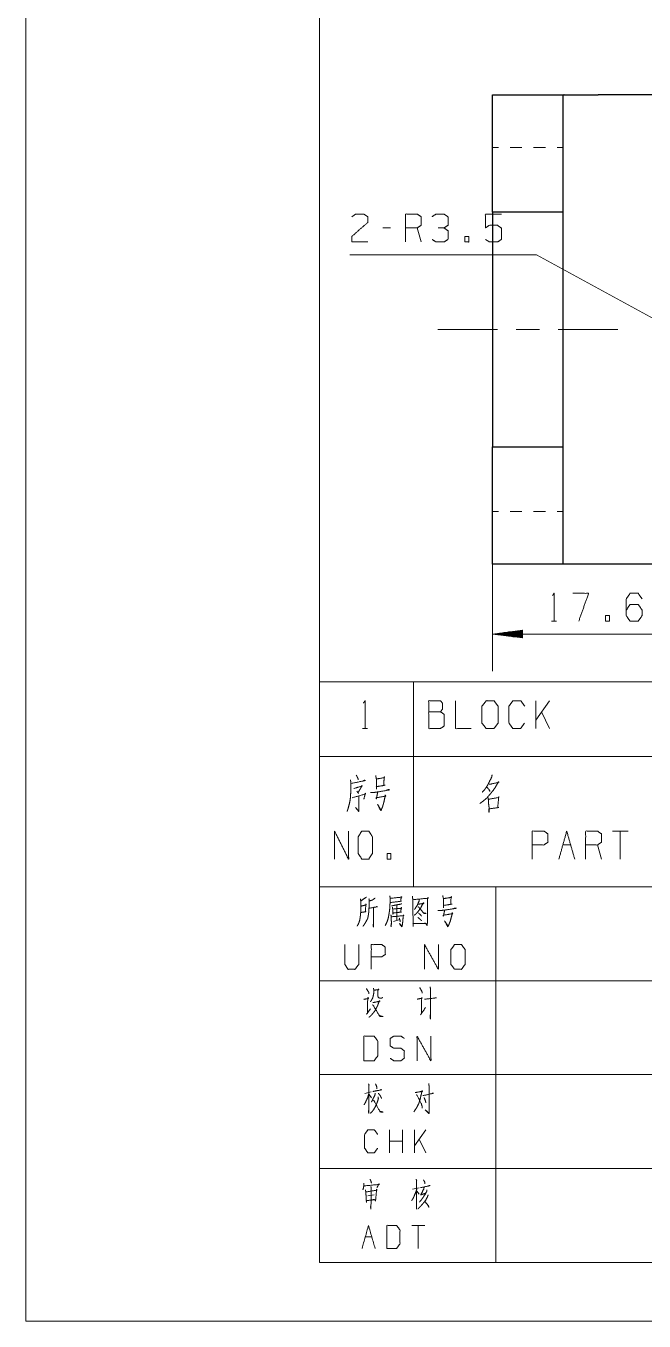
# Model space of a CAD drawing. Header units: millimetres. Extents: x 0 to 210, y 0 to 297.
# Drawn here: x 0 to 52.6, y 0 to 110.3 of the extents above; entities that cross this region are included whole.
import ezdxf

# ---------------------------------------------------------------- set-up
doc = ezdxf.new("R2010")
doc.units = ezdxf.units.MM
doc.layers.add('1', color=7, linetype='Continuous', true_color=0xffffff)

msp = doc.modelspace()

# ---------------------------------------------------------------- linework, layer by layer
at = {"layer": '1', "color": 132, "linetype": 'Continuous', "lineweight": 18}
for p, q in [((0, 297), (0, 0)), ((25, 292), (25, 5)), ((25, 37), (25, 5)), ((25, 37), (205, 37)), ((40, 37), (40, 5)), ((25, 29), (205, 29)), ((25, 21), (75, 21)), ((25, 13), (75, 13)), ((25, 5), (205, 5)), ((25, 5), (205, 5)), ((0, 0), (210, 0))]:
    msp.add_line(p, q, dxfattribs=at)
at = {"layer": '1', "color": 30, "linetype": 'Continuous', "lineweight": 25}
for p, q in [((39.73, 104.47), (45.73, 104.47)), ((39.73, 94.47), (39.73, 104.47)), ((45.73, 104.47), (45.73, 94.47)), ((108.73, 104.47), (48.73, 104.47)), ((45.73, 94.47), (39.73, 94.47)), ((39.73, 94.47), (39.73, 74.47)), ((45.73, 94.47), (45.73, 74.47)), ((39.73, 64.47), (39.73, 74.47)), ((39.73, 74.47), (45.73, 74.47)), ((45.73, 74.47), (45.73, 64.47)), ((45.73, 64.47), (39.73, 64.47)), ((108.73, 64.47), (48.73, 64.47))]:
    msp.add_line(p, q, dxfattribs=at)
at = {"layer": '1', "color": 43, "linetype": 'Continuous', "lineweight": 18}
for p, q in [((40.23, 99.97), (39.73, 99.97)), ((42.23, 99.97), (41.23, 99.97)), ((44.23, 99.97), (43.23, 99.97)), ((45.73, 99.97), (45.23, 99.97)), ((39.73, 68.97), (40.23, 68.97)), ((41.23, 68.97), (42.23, 68.97)), ((43.23, 68.97), (44.23, 68.97)), ((45.23, 68.97), (45.73, 68.97))]:
    msp.add_line(p, q, dxfattribs=at)
at = {"layer": '1', "color": 95, "linetype": 'Continuous', "lineweight": 18}
for p, q in [((31.05, 93.13), (30.38, 93.13)), ((33.66, 91.93), (33.32, 93.13)), ((44.75, 59.62), (45.18, 59.62)), ((25, 54.46), (33, 54.46)), ((25, 54.46), (25, 48.11)), ((33, 54.46), (33, 48.11)), ((33, 54.46), (73, 54.46)), ((44.57, 52.85), (43.41, 51.2)), ((43.41, 50.48), (43.41, 52.85)), ((44.57, 50.48), (43.9, 51.9)), ((28.67, 50.48), (29.09, 50.48)), ((25, 48.11), (33, 48.11)), ((25, 48.11), (25, 37)), ((33, 48.11), (33, 37)), ((33, 48.11), (73, 48.11)), ((51.28, 41.74), (49.94, 41.74)), ((50.61, 41.74), (50.61, 39.36)), ((45.72, 40.56), (46.39, 40.56)), ((49, 39.36), (48.67, 40.56)), ((25, 37), (33, 37)), ((33, 37), (73, 37)), ((31.58, 35.44), (31.57, 34.13)), ((31.29, 34.04), (31.83, 34.2)), ((29.41, 19.54), (28.85, 19.39)), ((29.22, 19.29), (29.42, 19.02)), ((30.96, 14.33), (30.96, 16.3)), ((32.07, 14.33), (32.07, 16.3)), ((34.05, 16.3), (33.08, 14.93)), ((33.08, 14.33), (33.08, 16.3)), ((34.05, 14.33), (33.49, 15.51)), ((32.07, 15.33), (30.96, 15.33)), ((33.49, 11.35), (32.92, 11.23)), ((33.28, 11.06), (33.47, 10.81)), ((29.11, 10.67), (29.64, 10.75)), ((33.97, 8.15), (32.86, 8.15)), ((33.41, 8.15), (33.41, 6.19)), ((28.89, 7.18), (29.45, 7.18))]:
    msp.add_line(p, q, dxfattribs=at)
at = {"layer": '1', "color": 13, "linetype": 'Continuous', "lineweight": 18}
for p, q in [((43.47, 90.84), (27.59, 90.84)), ((61.19, 81.17), (43.47, 90.84)), ((39.73, 64.47), (39.73, 55.36)), ((42.27, 58.87), (39.73, 58.53)), ((39.73, 58.53), (42.27, 58.2)), ((57.29, 58.53), (39.73, 58.53)), ((42.27, 58.56), (39.92, 58.56)), ((42.27, 58.51), (39.92, 58.51)), ((42.27, 58.61), (40.31, 58.61)), ((42.27, 58.66), (40.7, 58.66)), ((42.27, 58.71), (41.08, 58.71)), ((42.27, 58.76), (41.47, 58.76)), ((42.27, 58.81), (41.85, 58.81)), ((42.27, 58.86), (42.24, 58.86)), ((42.27, 58.86), (42.24, 58.86)), ((42.27, 58.2), (42.27, 58.87)), ((42.27, 58.45), (40.31, 58.45)), ((42.27, 58.4), (40.7, 58.4)), ((42.27, 58.35), (41.08, 58.35)), ((42.27, 58.3), (41.47, 58.3)), ((42.27, 58.25), (41.85, 58.25)), ((42.27, 58.2), (42.24, 58.2)), ((42.27, 58.2), (42.24, 58.2))]:
    msp.add_line(p, q, dxfattribs=at)
at = {"layer": '1', "color": 252, "linetype": 'Continuous', "lineweight": 18}
msp.add_line((41.73, 84.47), (43.73, 84.47), dxfattribs=at)
at = {"layer": '1', "color": 30, "linetype": 'Continuous', "lineweight": 25}
for points, knots in [([(45.73, 104.47), (45.83, 104.47), (46.61, 104.47), (47.95, 104.47), (48.73, 104.47)], [0, 0, 0.034074, 0.292894, 0.741182, 1, 1]), ([(48.73, 64.47), (47.95, 64.47), (46.61, 64.47), (46.13, 64.47), (45.73, 64.47)], [0, 0, 0.258818, 0.707106, 0.866025, 1, 1])]:
    msp.add_open_spline(points, degree=1, knots=knots, dxfattribs=at)
at = {"layer": '1', "color": 95, "linetype": 'Continuous', "lineweight": 18}
for points, knots in [([(27.76, 94.08), (28.08, 94.3), (28.77, 94.3), (29.11, 94.08), (29.11, 93.6), (27.75, 92.4), (27.76, 91.93), (29.11, 91.93)], [0, 0, 0.069693, 0.192978, 0.265274, 0.350227, 0.67474, 0.759752, 1, 1]), ([(32.32, 91.93), (32.32, 94.3), (33.32, 94.3), (33.66, 94.08), (33.66, 93.35), (33.32, 93.13), (32.32, 93.13)], [0, 0, 0.400951, 0.571035, 0.639278, 0.761674, 0.829917, 1, 1]), ([(35.6, 93.13), (35.94, 93.35), (35.94, 94.08), (35.6, 94.3), (34.91, 94.3), (34.58, 94.08)], [0, 0, 0.153874, 0.429852, 0.583727, 0.846125, 1, 1]), ([(39.13, 92.15), (39.46, 91.93), (40.15, 91.93), (40.49, 92.15), (40.49, 93.1), (40.15, 93.35), (39.46, 93.35), (39.13, 93.13), (39.13, 94.3), (40.49, 94.3)], [0, 0, 0.062228, 0.168344, 0.230571, 0.376816, 0.441265, 0.547381, 0.609609, 0.79049, 1, 1]), ([(34.59, 92.15), (34.91, 91.93), (35.6, 91.93), (35.94, 92.15), (35.94, 92.88), (35.6, 93.13), (35.09, 93.13)], [0, 0, 0.124121, 0.343688, 0.472446, 0.703377, 0.836732, 1, 1]), ([(37.37, 91.93), (37.7, 91.93), (37.7, 92.4), (37.37, 92.4), (37.37, 91.93)], [0, 0, 0.207088, 0.5, 0.707088, 1, 1]), ([(44.83, 61.8), (44.97, 62), (44.97, 59.62)], [0, 0, 0.093489, 1, 1]), ([(47.07, 59.62), (47.91, 62), (46.57, 62)], [0, 0, 0.652471, 1, 1]), ([(51.12, 60.57), (51.44, 61.05), (52.13, 61.05), (52.47, 60.57), (52.47, 60.1), (52.13, 59.62), (51.44, 59.62), (51.12, 60.1), (51.12, 61.52), (51.44, 62), (52.13, 62), (52.47, 61.52)], [0, 0, 0.076963, 0.169761, 0.248073, 0.312018, 0.390331, 0.483129, 0.560092, 0.751927, 0.82889, 0.921688, 1, 1]), ([(49.34, 59.62), (49.68, 59.62), (49.68, 60.1), (49.34, 60.1), (49.34, 59.62)], [0, 0, 0.207088, 0.5, 0.707088, 1, 1]), ([(28.74, 52.65), (28.88, 52.85), (28.88, 50.48)], [0, 0, 0.093489, 1, 1]), ([(34.3, 51.9), (34.3, 52.85), (35.31, 52.85), (35.47, 52.63), (35.47, 52.15), (35.31, 51.9), (34.3, 51.9), (34.3, 50.48), (35.29, 50.48), (35.62, 50.7), (35.62, 51.68), (35.31, 51.9)], [0, 0, 0.115917, 0.238847, 0.272469, 0.330427, 0.366584, 0.489514, 0.663389, 0.784162, 0.833486, 0.952453, 1, 1]), ([(36.58, 52.85), (36.58, 50.48), (37.92, 50.48)], [0, 0, 0.638732, 1, 1]), ([(39.19, 50.48), (39.86, 50.48), (40.2, 50.95), (40.2, 52.38), (39.86, 52.85), (39.19, 52.85), (38.83, 52.38), (38.83, 50.95), (39.19, 50.48)], [0, 0, 0.102684, 0.19162, 0.409477, 0.498413, 0.601097, 0.69162, 0.909477, 1, 1]), ([(42.45, 50.95), (42.12, 50.48), (41.46, 50.48), (41.13, 50.95), (41.13, 52.38), (41.46, 52.85), (42.14, 52.85), (42.47, 52.38)], [0, 0, 0.114569, 0.243367, 0.357935, 0.638584, 0.753153, 0.885432, 1, 1]), ([(28.13, 46.5), (28.24, 46.3), (28.28, 46.2), (28.3, 46.1)], [0, 0, 0.518666, 0.769903, 1, 1]), ([(29.78, 46.47), (29.84, 46.18), (29.84, 45.3), (29.84, 45.53), (30.59, 45.65), (30.47, 45.65), (30.5, 46.28), (30.51, 46.38), (30.54, 46.3), (30.43, 46.28), (29.84, 46.18)], [0, 0, 0.080216, 0.309223, 0.368111, 0.567905, 0.600754, 0.764537, 0.79103, 0.812307, 0.841786, 1, 1]), ([(39.69, 46.53), (39.67, 46.35), (39.46, 45.95), (39.34, 45.7), (39.2, 45.48), (39.02, 45.23), (38.84, 45.05)], [0, 0, 0.101776, 0.363751, 0.525154, 0.678919, 0.856078, 1, 1]), ([(27.64, 46.1), (27.67, 45.8), (27.67, 45.4), (27.66, 45.05), (27.63, 44.58), (27.58, 44.23), (27.45, 43.73), (27.39, 43.53), (27.34, 43.4)], [0, 0, 0.110092, 0.256085, 0.383957, 0.5577, 0.686593, 0.874745, 0.95125, 1, 1]), ([(27.69, 45.8), (28.9, 46.05), (28.83, 46.08), (28.69, 46)], [0, 0, 0.844337, 0.890572, 1, 1]), ([(27.91, 45.37), (28.63, 45.58), (28.63, 45.62), (28.28, 45.02), (28.33, 44.93), (28.18, 45.15)], [0, 0, 0.399218, 0.42587, 0.794862, 0.853779, 1, 1]), ([(29.35, 45.02), (29.56, 45.02), (29.96, 45.08), (30.97, 45.25), (30.86, 45.28), (30.7, 45.23)], [0, 0, 0.106704, 0.321705, 0.854929, 0.913854, 1, 1]), ([(39.44, 45.75), (39.5, 45.73), (40.29, 45.9), (40.24, 45.95), (40.1, 45.7), (39.94, 45.43), (39.78, 45.2), (39.6, 44.98), (39.41, 44.75), (39.2, 44.52), (38.97, 44.33), (38.79, 44.2), (38.65, 44.08)], [0, 0, 0.017096, 0.254606, 0.275861, 0.359625, 0.452277, 0.532639, 0.616082, 0.702805, 0.792984, 0.881824, 0.944959, 1, 1]), ([(39.25, 45.48), (39.28, 45.45), (39.48, 45.23), (39.5, 45.1), (39.43, 45.28)], [0, 0, 0.066037, 0.519585, 0.712133, 1, 1]), ([(27.77, 44.58), (28.91, 44.9), (28.9, 44.98), (28.77, 44.45)], [0, 0, 0.658859, 0.701265, 1, 1]), ([(28.35, 44.73), (28.36, 43.8), (28.36, 43.53), (28.35, 43.4), (28.07, 43.75), (28.33, 43.45)], [0, 0, 0.42491, 0.551214, 0.609076, 0.815631, 1, 1]), ([(29.95, 45.08), (29.84, 44.48), (29.81, 44.58), (30.64, 44.73), (30.59, 44.83), (30.59, 44.73), (30.5, 44.3), (30.43, 44.03), (30.36, 43.8), (30.29, 43.63), (30.25, 43.5), (30.22, 43.48), (29.93, 44.05), (30.23, 43.53)], [0, 0, 0.140876, 0.165082, 0.360227, 0.385752, 0.408848, 0.509384, 0.574529, 0.629563, 0.6725, 0.703348, 0.712614, 0.860566, 1, 1]), ([(39.34, 44.58), (39.37, 44.5), (39.41, 43.88), (39.43, 43.8), (39.43, 43.35), (39.41, 43.55), (39.41, 43.63), (40.27, 43.75), (40.17, 43.75), (40.26, 44.68), (40.29, 44.63), (40.24, 44.6), (39.39, 44.45)], [0, 0, 0.018829, 0.160989, 0.178489, 0.280681, 0.326276, 0.343309, 0.542027, 0.566109, 0.777127, 0.791032, 0.804345, 1, 1]), ([(26.28, 39.36), (26.28, 41.74), (27.47, 39.36), (27.47, 41.74)], [0, 0, 0.32062, 0.67938, 1, 1]), ([(28.6, 39.36), (29.2, 39.36), (29.5, 39.84), (29.5, 41.26), (29.2, 41.74), (28.6, 41.74), (28.29, 41.26), (28.29, 39.84), (28.6, 39.36)], [0, 0, 0.094595, 0.183573, 0.409674, 0.498652, 0.593247, 0.683573, 0.909673, 1, 1]), ([(43.11, 39.36), (43.11, 41.74), (44.11, 41.74), (44.45, 41.51), (44.45, 40.79), (44.1, 40.56), (43.11, 40.56)], [0, 0, 0.401146, 0.571312, 0.639588, 0.762043, 0.832819, 1, 1]), ([(47.66, 39.36), (47.66, 41.74), (48.67, 41.74), (49, 41.51), (49, 40.79), (48.67, 40.56), (47.66, 40.56)], [0, 0, 0.400952, 0.571035, 0.639278, 0.761674, 0.829917, 1, 1]), ([(30.77, 39.36), (31.07, 39.36), (31.07, 39.84), (30.77, 39.84), (30.77, 39.36)], [0, 0, 0.192791, 0.5, 0.692791, 1, 1]), ([(28.99, 36.12), (28.93, 36.08), (28.51, 35.79), (28.48, 35.97), (28.53, 35.79), (28.53, 35.21), (28.51, 34.86), (28.49, 34.62), (28.46, 34.38), (28.42, 34.15), (28.35, 33.93), (28.28, 33.78), (28.21, 33.65)], [0, 0, 0.024362, 0.186801, 0.243941, 0.302152, 0.485022, 0.597666, 0.675195, 0.753199, 0.825098, 0.898191, 0.953346, 1, 1]), ([(28.56, 34.8), (28.59, 34.82), (28.95, 34.88), (28.9, 34.86), (28.95, 35.55), (28.98, 35.46), (28.54, 35.35)], [0, 0, 0.022685, 0.239273, 0.269988, 0.676989, 0.73256, 1, 1]), ([(29.73, 36.03), (29.48, 35.86), (29.24, 35.79), (29.21, 35.97), (29.24, 35.7), (29.23, 35.44), (29.21, 35.15), (29.2, 34.91), (29.17, 34.68), (29.13, 34.44), (29.09, 34.27), (29.01, 34.13), (28.93, 33.98), (28.85, 33.85), (28.78, 33.74), (28.7, 33.65)], [0, 0, 0.09632, 0.172939, 0.229417, 0.313418, 0.396987, 0.487496, 0.564125, 0.634337, 0.711438, 0.768976, 0.817389, 0.871907, 0.920319, 0.962889, 1, 1]), ([(29.23, 35.17), (29.93, 35.3), (29.88, 35.33), (29.81, 35.28)], [0, 0, 0.834809, 0.895274, 1, 1]), ([(30.99, 36.23), (31.01, 36.03), (31.01, 35.68), (30.99, 35.35), (30.98, 35.13), (30.94, 34.84), (30.9, 34.6), (30.85, 34.33), (30.79, 34.13), (30.71, 33.93), (30.59, 33.69)], [0, 0, 0.076502, 0.212088, 0.33934, 0.424293, 0.535105, 0.630037, 0.733303, 0.813246, 0.895185, 1, 1]), ([(31.04, 36.01), (32.01, 36.12), (31.96, 36.16), (31.91, 35.77), (31.99, 35.77), (31.02, 35.66)], [0, 0, 0.391079, 0.416921, 0.577584, 0.60892, 1, 1]), ([(31.99, 35.57), (31.94, 35.52), (31.55, 35.46), (31.33, 35.41), (31.13, 35.37)], [0, 0, 0.072254, 0.516594, 0.766873, 1, 1]), ([(32.91, 36.19), (32.94, 35.9), (32.97, 33.62), (32.96, 33.87), (34.07, 33.87), (33.99, 33.89), (33.83, 33.87)], [0, 0, 0.069513, 0.617086, 0.67568, 0.942515, 0.962044, 1, 1]), ([(32.96, 35.9), (34.27, 36.03), (34.22, 36.1), (34.19, 35.9), (34.18, 33.91), (34.16, 33.69), (34.05, 33.87)], [0, 0, 0.328132, 0.348329, 0.398411, 0.893177, 0.948287, 1, 1]), ([(33.39, 35.55), (33.46, 35.52), (33.89, 35.59), (33.85, 35.66), (33.64, 35.24), (33.49, 35.02), (33.35, 34.84), (33.21, 34.68), (33.05, 34.57)], [0, 0, 0.033937, 0.260456, 0.302021, 0.540807, 0.679362, 0.795008, 0.902031, 1, 1]), ([(33.47, 35.88), (33.47, 35.77), (33.33, 35.44), (33.16, 35.17), (33.08, 35.06)], [0, 0, 0.119857, 0.510436, 0.853215, 1, 1]), ([(33.36, 35.3), (33.41, 35.3), (33.89, 34.73), (34.07, 34.73), (33.89, 34.77), (33.82, 34.82)], [0, 0, 0.037879, 0.645168, 0.784058, 0.927466, 1, 1]), ([(35.49, 36.25), (35.55, 35.99), (35.55, 35.21), (35.55, 35.41), (36.3, 35.52), (36.17, 35.52), (36.2, 36.08), (36.22, 36.16), (36.25, 36.1), (36.14, 36.08), (35.55, 35.99)], [0, 0, 0.076616, 0.29412, 0.35005, 0.563218, 0.598366, 0.753975, 0.779217, 0.799827, 0.831204, 1, 1]), ([(29.59, 35.21), (29.59, 33.58), (29.57, 33.69), (29.59, 33.87)], [0, 0, 0.849784, 0.907773, 1, 1]), ([(31.08, 34.62), (31.1, 34.42), (31.12, 33.91), (31.1, 33.58), (31.08, 33.67), (31.12, 33.89)], [0, 0, 0.147471, 0.523364, 0.768668, 0.835022, 1, 1]), ([(31.12, 34.44), (32.18, 34.55), (32.15, 34.62), (32.13, 34.51), (32.08, 34), (32.07, 33.8), (32.01, 33.58), (31.8, 33.87), (32.02, 33.65)], [0, 0, 0.374083, 0.399751, 0.438832, 0.617592, 0.687461, 0.767889, 0.891106, 1, 1]), ([(31.21, 35.26), (31.23, 35.1), (31.26, 34.66), (31.24, 34.77), (31.97, 34.84), (31.91, 34.84), (31.96, 35.24), (31.99, 35.17), (31.23, 35.1)], [0, 0, 0.056492, 0.217482, 0.258029, 0.525926, 0.548633, 0.694164, 0.720795, 1, 1]), ([(31.79, 34.33), (31.85, 34.15), (31.88, 34.02)], [0, 0, 0.579211, 1, 1]), ([(33.38, 34.38), (33.58, 34.22), (33.68, 34.11)], [0, 0, 0.637933, 1, 1]), ([(33.44, 34.75), (33.61, 34.6), (33.69, 34.49)], [0, 0, 0.630825, 1, 1]), ([(35.06, 34.97), (35.27, 34.97), (35.67, 35.02), (36.67, 35.17), (36.56, 35.19), (36.41, 35.15)], [0, 0, 0.107042, 0.322387, 0.855627, 0.91443, 1, 1]), ([(35.66, 35.02), (35.55, 34.49), (35.52, 34.57), (36.34, 34.71), (36.3, 34.8), (36.3, 34.71), (36.2, 34.33), (36.14, 34.09), (36.06, 33.89), (36, 33.74), (35.95, 33.62), (35.92, 33.6), (35.64, 34.11), (35.94, 33.65)], [0, 0, 0.136367, 0.159976, 0.371153, 0.396348, 0.418608, 0.516111, 0.579315, 0.633124, 0.675136, 0.70536, 0.714998, 0.861275, 1, 1]), ([(27.15, 32.07), (27.15, 30.39), (27.43, 29.97), (28.02, 29.97), (28.34, 30.39), (28.34, 32.07)], [0, 0, 0.337151, 0.438598, 0.557781, 0.662849, 1, 1]), ([(29.41, 29.97), (29.41, 32.07), (30.3, 32.07), (30.6, 31.87), (30.6, 31.23), (30.29, 31.03), (29.41, 31.03)], [0, 0, 0.401146, 0.571312, 0.639588, 0.762043, 0.832819, 1, 1]), ([(33.94, 29.97), (33.94, 32.07), (35.12, 29.97), (35.12, 32.07)], [0, 0, 0.317574, 0.682426, 1, 1]), ([(36.5, 29.97), (37.09, 29.97), (37.39, 30.39), (37.39, 31.65), (37.09, 32.07), (36.5, 32.07), (36.19, 31.65), (36.19, 30.39), (36.5, 29.97)], [0, 0, 0.102684, 0.19162, 0.409478, 0.498413, 0.601097, 0.691619, 0.909477, 1, 1]), ([(28.99, 28.33), (29.18, 28.02), (29.21, 27.89)], [0, 0, 0.726446, 1, 1]), ([(29.6, 28.37), (29.62, 28.17), (29.62, 27.95), (29.58, 27.75), (29.54, 27.55), (29.47, 27.42), (29.41, 27.31), (29.33, 27.2)], [0, 0, 0.161539, 0.340476, 0.503497, 0.668951, 0.787641, 0.890429, 1, 1]), ([(29.63, 28.19), (30.05, 28.24), (30.02, 28.31), (29.97, 28.13), (29.97, 27.97), (29.97, 27.69), (29.99, 27.62), (30.02, 27.55), (30.08, 27.53), (30.16, 27.51), (30.27, 27.51), (30.33, 27.53), (30.38, 27.58)], [0, 0, 0.256865, 0.301249, 0.41201, 0.505691, 0.679668, 0.720916, 0.765302, 0.805444, 0.85461, 0.920841, 0.960986, 1, 1]), ([(33.53, 28.42), (33.72, 28.08), (33.75, 27.95)], [0, 0, 0.736536, 1, 1]), ([(34.42, 28.48), (34.44, 28.33), (34.44, 25.74), (34.42, 25.92), (34.44, 26.14)], [0, 0, 0.049514, 0.872927, 0.929447, 1, 1]), ([(28.76, 27.4), (29.18, 27.49), (29.12, 27.58), (29.1, 27.4), (29.08, 26.23), (29.01, 26.14), (29.33, 26.61)], [0, 0, 0.16742, 0.209471, 0.278411, 0.733408, 0.779232, 1, 1]), ([(29.54, 27.13), (30.15, 27.25), (30.1, 27.31), (29.96, 26.91), (29.88, 26.74), (29.8, 26.58), (29.68, 26.38), (29.54, 26.21), (29.4, 26.05), (29.29, 25.94), (29.19, 25.88)], [0, 0, 0.25494, 0.288366, 0.462054, 0.541624, 0.612967, 0.709672, 0.802667, 0.88873, 0.952732, 1, 1]), ([(29.52, 26.94), (29.55, 26.94), (30.13, 25.96), (30.43, 25.94), (30.13, 26.01), (30.05, 26.1)], [0, 0, 0.016601, 0.617584, 0.775731, 0.937327, 1, 1]), ([(33.3, 27.42), (33.74, 27.51), (33.7, 27.55), (33.67, 26.19), (33.61, 26.1), (34.03, 26.72)], [0, 0, 0.163599, 0.18344, 0.685806, 0.725488, 1, 1]), ([(33.94, 27.42), (34.95, 27.53), (34.89, 27.55), (34.77, 27.51)], [0, 0, 0.837054, 0.891368, 1, 1]), ([(28.77, 22.18), (29.65, 22.18), (29.96, 22.6), (29.96, 23.86), (29.65, 24.28), (28.77, 24.28), (28.77, 22.18)], [0, 0, 0.142135, 0.227161, 0.43179, 0.516816, 0.658951, 1, 1]), ([(31.02, 22.38), (31.32, 22.18), (31.93, 22.18), (32.22, 22.4), (32.22, 23.02), (31.93, 23.24), (31.33, 23.24), (31.02, 23.44), (31.02, 24.08), (31.33, 24.28), (31.93, 24.28), (32.22, 24.08)], [0, 0, 0.068036, 0.184055, 0.254519, 0.372335, 0.4428, 0.555843, 0.62637, 0.748394, 0.818921, 0.931964, 1, 1]), ([(33.3, 22.18), (33.3, 24.28), (34.48, 22.18), (34.48, 24.28)], [0, 0, 0.317574, 0.682426, 1, 1]), ([(29.16, 20.22), (29.23, 20.1), (29.2, 20.14), (29.2, 17.7), (29.17, 17.84), (29.2, 18.05)], [0, 0, 0.048142, 0.065074, 0.880813, 0.930182, 1, 1]), ([(29.76, 20.22), (29.85, 20.03), (29.88, 19.91), (29.88, 19.79)], [0, 0, 0.449923, 0.728678, 1, 1]), ([(34.3, 20.24), (34.33, 20.01), (34.33, 18.44), (34.34, 17.92), (34.33, 17.72), (34.31, 17.67), (33.99, 18.01), (34.31, 17.72)], [0, 0, 0.066217, 0.519981, 0.669306, 0.729161, 0.741826, 0.875055, 1, 1]), ([(29.2, 19.39), (29.12, 19.1), (29.01, 18.85), (28.91, 18.63), (28.79, 18.42)], [0, 0, 0.285938, 0.539663, 0.775434, 1, 1]), ([(29.99, 19.1), (30.01, 18.94), (29.92, 18.65), (29.83, 18.42), (29.73, 18.23), (29.56, 17.94), (29.45, 17.82), (29.32, 17.7)], [0, 0, 0.103477, 0.291956, 0.443856, 0.57619, 0.787107, 0.887317, 1, 1]), ([(29.73, 19.41), (29.72, 19.25), (29.57, 18.96), (29.47, 18.75), (29.41, 18.67)], [0, 0, 0.201933, 0.596285, 0.876828, 1, 1]), ([(29.54, 19.56), (30.29, 19.7), (30.23, 19.72), (30.16, 19.68)], [0, 0, 0.838753, 0.907253, 1, 1]), ([(29.6, 18.81), (29.64, 18.77), (30.16, 17.82), (30.43, 17.8), (30.17, 17.86), (30.1, 17.94)], [0, 0, 0.033496, 0.63366, 0.788434, 0.938664, 1, 1]), ([(30.01, 19.41), (30.18, 19.19), (30.23, 19.08), (30.29, 18.96)], [0, 0, 0.535198, 0.744447, 1, 1]), ([(33.13, 19.46), (33.77, 19.58), (33.73, 19.64), (33.68, 19.39), (33.62, 19.14), (33.56, 18.88), (33.45, 18.54), (33.32, 18.28), (33.3, 18.23), (33.18, 18.05), (33.04, 17.84)], [0, 0, 0.244424, 0.27277, 0.366787, 0.461904, 0.564546, 0.695473, 0.80714, 0.823505, 0.905515, 1, 1]), ([(33.27, 19.31), (33.67, 18.5), (33.74, 18.28), (33.75, 18.13)], [0, 0, 0.700219, 0.886542, 1, 1]), ([(33.8, 19.23), (33.84, 19.21), (34.69, 19.41), (34.63, 19.43), (34.57, 19.39)], [0, 0, 0.045964, 0.873306, 0.932105, 1, 1]), ([(33.9, 19.04), (34.03, 18.73), (34.05, 18.59)], [0, 0, 0.698421, 1, 1]), ([(29.94, 14.73), (29.66, 14.33), (29.12, 14.33), (28.84, 14.73), (28.84, 15.91), (29.12, 16.3), (29.67, 16.3), (29.95, 15.91)], [0, 0, 0.114569, 0.243367, 0.357935, 0.638584, 0.753152, 0.885431, 1, 1]), ([(28.78, 11.75), (28.78, 11.56), (28.72, 11.27), (28.69, 11.17)], [0, 0, 0.316024, 0.817547, 1, 1]), ([(28.78, 11.52), (30.09, 11.64), (30.06, 11.7), (29.89, 11.37)], [0, 0, 0.748922, 0.787785, 1, 1]), ([(28.91, 11.19), (28.94, 11), (29, 10.09), (28.98, 10.26), (29.71, 10.34), (29.63, 10.36), (29.46, 10.32)], [0, 0, 0.083432, 0.487207, 0.560755, 0.88655, 0.926462, 1, 1]), ([(29.71, 10.34), (29.77, 10.23), (29.86, 11.23), (29.89, 11.15), (28.97, 11)], [0, 0, 0.055629, 0.522279, 0.563365, 1, 1]), ([(29.3, 12.1), (29.39, 11.89), (29.42, 11.75)], [0, 0, 0.603342, 1, 1]), ([(29.36, 11.46), (29.39, 11.41), (29.38, 9.53), (29.35, 9.72), (29.38, 9.94)], [0, 0, 0.021551, 0.822258, 0.902418, 1, 1]), ([(33.28, 11.21), (33.15, 10.88), (33.05, 10.63), (32.96, 10.44), (32.84, 10.26)], [0, 0, 0.339095, 0.594724, 0.790666, 1, 1]), ([(33.22, 12.08), (33.28, 11.97), (33.27, 11.99), (33.27, 9.55), (33.25, 9.74), (33.27, 9.94)], [0, 0, 0.039885, 0.048389, 0.86771, 0.930393, 1, 1]), ([(34.15, 11.17), (34.13, 11.06), (33.96, 10.75), (33.94, 10.73), (33.81, 10.52), (33.66, 10.32), (33.5, 10.13)], [0, 0, 0.084867, 0.37449, 0.395072, 0.594273, 0.800096, 1, 1]), ([(33.6, 11.37), (34.42, 11.54), (34.37, 11.56), (34.25, 11.5)], [0, 0, 0.811184, 0.871424, 1, 1]), ([(33.9, 11.39), (33.88, 11.27), (33.63, 10.77), (33.6, 10.75), (34.06, 10.9)], [0, 0, 0.104847, 0.570661, 0.600717, 1, 1]), ([(33.85, 12.04), (33.96, 11.83), (33.97, 11.75), (33.96, 11.68)], [0, 0, 0.609648, 0.831593, 1, 1]), ([(34.25, 10.75), (34.2, 10.61), (34.03, 10.28), (33.85, 10.07), (33.66, 9.84), (33.5, 9.68), (33.37, 9.55)], [0, 0, 0.100504, 0.349354, 0.529552, 0.726518, 0.879827, 1, 1]), ([(33.97, 10.19), (34.26, 9.84), (34.32, 9.68), (34.23, 9.88)], [0, 0, 0.533338, 0.737997, 1, 1]), ([(30.74, 6.19), (31.56, 6.19), (31.85, 6.58), (31.85, 7.76), (31.56, 8.15), (30.74, 8.15), (30.74, 6.19)], [0, 0, 0.142135, 0.227161, 0.43179, 0.516816, 0.658951, 1, 1])]:
    msp.add_open_spline(points, degree=1, knots=knots, dxfattribs=at)
at = {"layer": '1', "color": 252, "linetype": 'Continuous', "lineweight": 18}
for points, knots in [([(35.06, 84.47), (36.64, 84.47), (40.14, 84.47)], [0, 0, 0.312242, 1, 1]), ([(45.32, 84.47), (48.82, 84.47), (50.41, 84.47)], [0, 0, 0.687758, 1, 1])]:
    msp.add_open_spline(points, degree=1, knots=knots, dxfattribs=at)
at = {"layer": '1', "color": 95, "linetype": 'Continuous', "lineweight": 18}
for points in [[(45.38, 39.36), (46.05, 41.74), (46.73, 39.36)], [(28.62, 6.19), (29.17, 8.15), (29.73, 6.19)]]:
    msp.add_open_spline(points, degree=1, dxfattribs=at)

doc.saveas('drawing.dxf')
